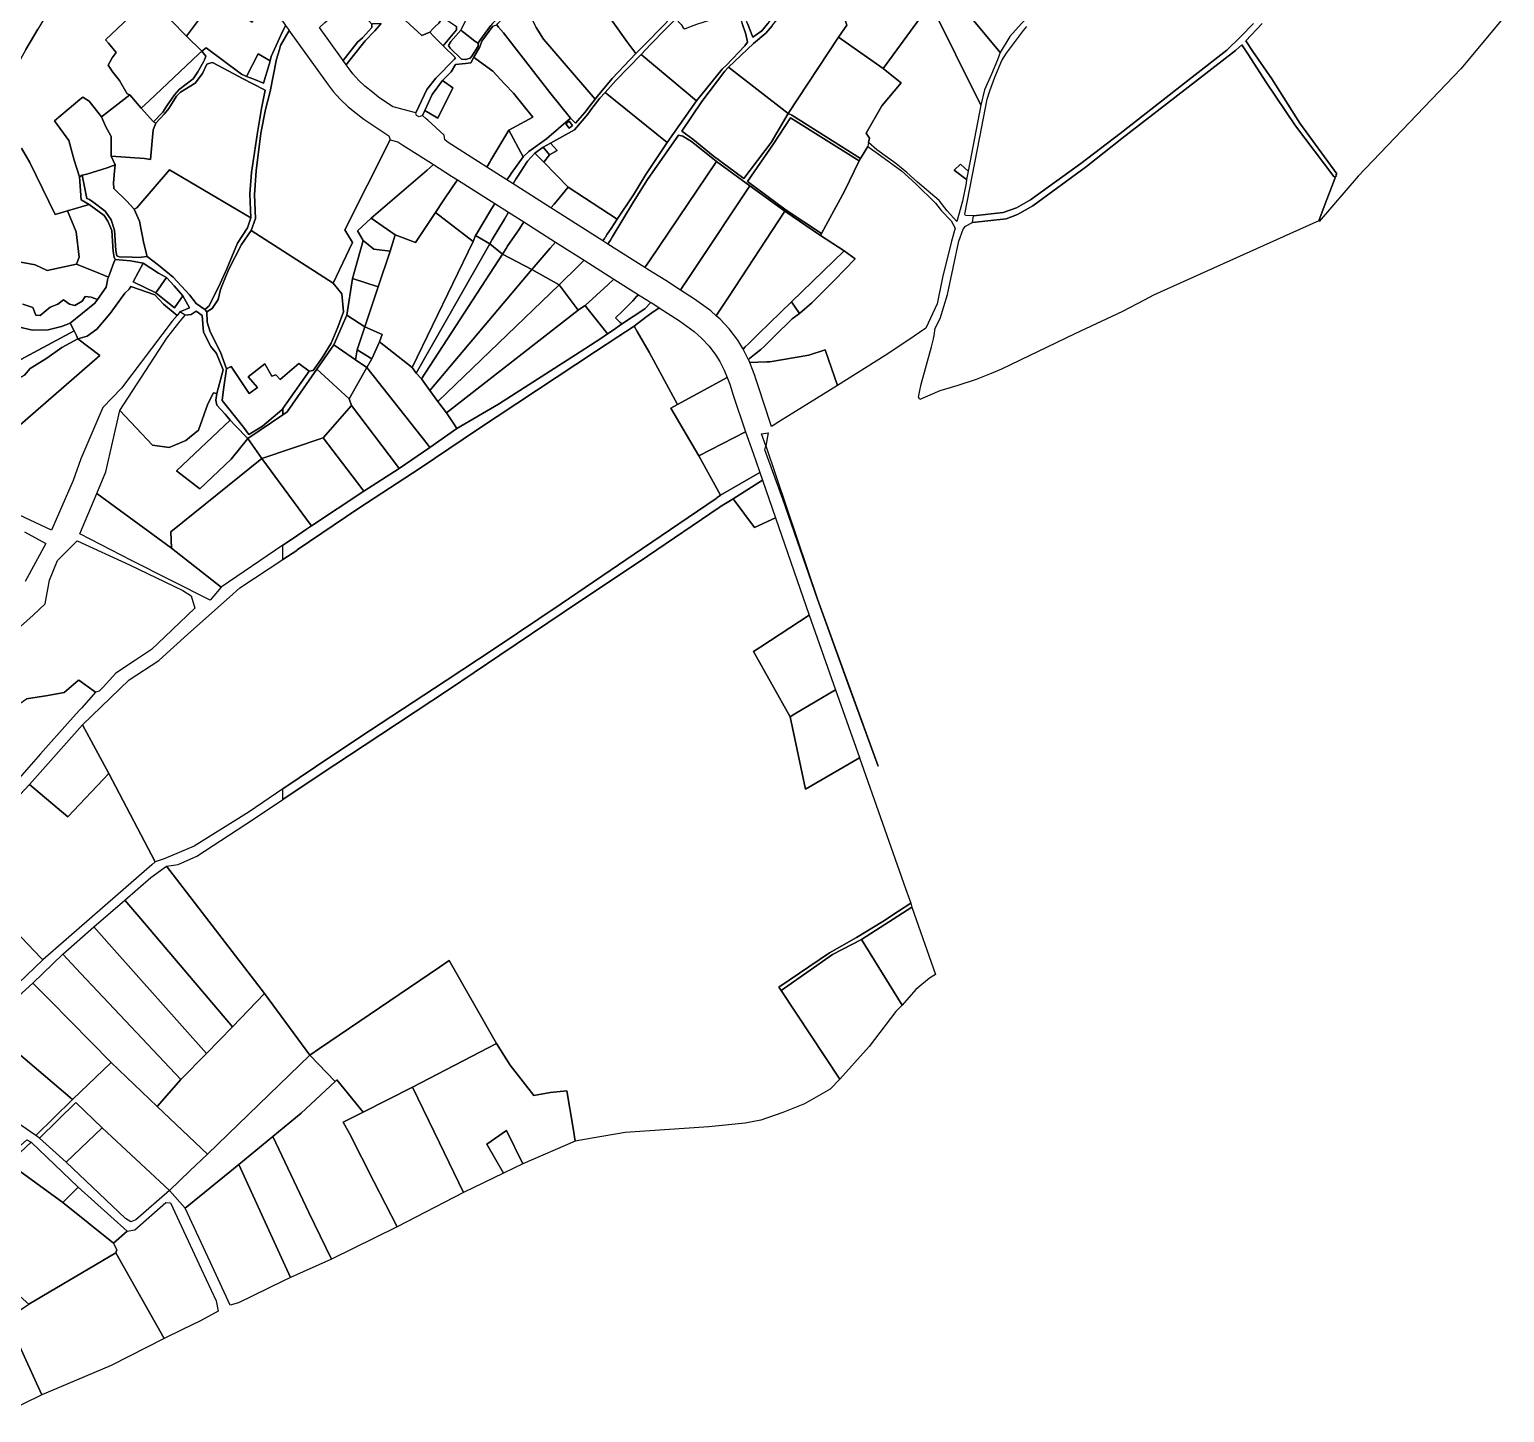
# Model space of a CAD drawing. Extents: x 542555 to 550520, y 1840485 to 1846995.
# Drawn here: x 548809 to 549923, y 1841951 to 1842996 of the extents above; entities that cross this region are included whole.
import ezdxf

# ---------------------------------------------------------------- set-up
doc = ezdxf.new("R2010")
doc.units = 0
doc.layers.add('Level 30', color=7, linetype='Continuous')

msp = doc.modelspace()

# ---------------------------------------------------------------- linework, layer by layer
at = {"layer": 'Level 30'}
for points in [[(548805.89, 1842980.38), (548785.73, 1842944.25), (548782.03, 1842992.34), (548788.93, 1843004.39), (548797.44, 1843047.91), (548803.34, 1843063.01), (548818.8, 1843090.33), (548827.8, 1843095.93), (548840.97, 1843108.25), (548864.0257, 1843079.6701), (548867.89, 1843074.88), (548865.9608, 1843072.6197), (548852.22, 1843056.52), (548844.2, 1843045.02), (548831.28, 1843024.53), (548822.19, 1843007.78), (548814.87, 1842995.88)], [(548939.94, 1843007.61), (548927.15, 1842990.49), (548903.62, 1843014.66), (548928.5, 1843050.49), (548935.75, 1843061.31), (548942.29, 1843070.27), (548944.42, 1843073.18), (548946.25, 1843076.29), (548952.32, 1843067.82), (548956.23, 1843062.36), (548967.25, 1843046.99), (548963.3, 1843041.24), (548960.08, 1843036.56)], [(549395.12, 1843073.38), (549417.19, 1843062.39), (549401.78, 1843042.94), (549382.01, 1843023.47), (549366.22, 1843000), (549361.66, 1842994.45), (549354.88, 1842989.73), (549350.77, 1843000), (549343.35, 1843018.53), (549333.39, 1843048.33), (549353.58, 1843062.58), (549376.46, 1843077.76), (549378.82, 1843080.17)], [(549000.9, 1843000), (549001.85, 1842998.68), (548998.7, 1842991.79), (548991.08, 1842975.13), (548990.45, 1842971.82), (548981.28, 1842977.16), (548972.43, 1842960.08), (548968.78, 1842961.82), (548942.14, 1842981.57), (548938.64, 1842979.06), (548927.15, 1842990.49), (548939.94, 1843007.61), (548960.08, 1843036.56), (548963.3, 1843041.24), (548967.25, 1843046.99), (548970.96, 1843041.8), (548982.29, 1843025.97), (548980.72, 1843023.95), (548980.29, 1843023.4), (548968.77, 1843006.92), (548976.81, 1843001.07), (548984.39, 1843011.78), (548988.4, 1843017.45)], [(549114.72, 1843041.14), (549125.02, 1843031.41), (549132.7625, 1843024.9185), (549132.88, 1843024.82), (549126.5, 1843012.06), (549120.85, 1843004.75), (549117.78, 1843000.33), (549114.73, 1842997.58), (549113.2206, 1842995.9806), (549110.87, 1842993.49), (549104.95, 1842990.9), (549083.58, 1843010.55), (549094.39, 1843022.69), (549101.64, 1843030.14)], [(549271.92, 1843041.43), (549272.393, 1843040.803), (549297.23, 1843007.88), (549294.29, 1843005.61), (549275.74, 1842986.67), (549266.47, 1842977.44), (549259.77, 1842986.52), (549239.91, 1843014.31), (549236.7, 1843026.09), (549235.6733, 1843029.4368), (549235.16, 1843031.11)], [(549489.09, 1843014.95), (549453.41, 1842966.02), (549419.71, 1842989.79), (549425.81, 1842998.74), (549423.89, 1843004.52), (549423.41, 1843007.27), (549430.88, 1843010.97), (549469.05, 1843045.68), (549477.9, 1843030.82)], [(549525.45, 1843044.08), (549561.8, 1843004.4), (549557.83, 1843000), (549549.02, 1842990.22), (549541.79, 1842978.28), (549494.31, 1843035.4)], [(549494.31, 1843035.4), (549541.79, 1842978.28), (549539.55, 1842972.7), (549535.26, 1842961.71), (549529.98, 1842950.04), (549527.16, 1842938.48), (549489.09, 1843014.95), (549477.9, 1843030.82)], [(548899.1, 1842941.62), (548893.04, 1842936.09), (548884.36, 1842946.27), (548882.27, 1842946.97), (548876.56, 1842956.99), (548871.63, 1842963.24), (548868.01, 1842968.66), (548871.1, 1842974.05), (548874.12, 1842978.14), (548868.25, 1842985.23), (548866, 1842987.77), (548892.76, 1843012.81), (548896.1519, 1843017.4798), (548896.98, 1843018.62), (548903.62, 1843014.66), (548927.15, 1842990.49), (548938.64, 1842979.06), (548936.2842, 1842976.8293)], [(549067.03, 1842999.53), (549067.25, 1842997.12), (549060.15, 1842989.23), (549056.36, 1842985.87), (549048.97, 1842976.58), (549045.44, 1842972.14), (549027.52, 1842997.16), (549031.68, 1843000.71), (549051.09, 1843017.23)], [(549146.57, 1843015.98), (549160.19, 1843002.07), (549158.37, 1843000), (549156.82, 1842998.25), (549148.82, 1842987.15), (549147.49, 1842985.34), (549145.01, 1842986.75), (549136.62, 1842993.37), (549134.35, 1842995.14), (549136.82, 1843000), (549143.7, 1843013.5)], [(549235.73, 1842942.87), (549231.2322, 1842937.1096), (549228, 1842932.97), (549220.95, 1842924.75), (549217.12, 1842928.53), (549201.613, 1842948.0685), (549194.58, 1842956.93), (549166.54, 1842992.98), (549162.9233, 1842997.4029), (549161.56, 1842999.07), (549162.41, 1843000), (549168.72, 1843006.94), (549171.94, 1843011.91), (549180.97, 1843018.58), (549182.12, 1843015.09), (549182.2781, 1843014.7773), (549191.27, 1842997), (549196.81, 1842988.31)], [(549425.81, 1842998.74), (549419.71, 1842989.79), (549381.51, 1842932.21), (549336.6, 1842967.18), (549355.35, 1842985.04), (549364.68, 1842992.72), (549369.4, 1842998.3), (549370.79, 1843000), (549386.28, 1843018.9), (549423.89, 1843004.52)], [(549349.73, 1842991.94), (549350.97, 1842985.97), (549348.92, 1842983.14), (549335.07, 1842968.64), (549331.74, 1842965.53), (549312.46, 1842941.65), (549270.59, 1842976.67), (549277.67, 1842984.23), (549288.82, 1842995.73), (549296.7, 1843003.56), (549300.72, 1842999.31), (549302.27, 1842996.79), (549303.56, 1842995.94), (549305.19, 1842996.73), (549312.54, 1842999.45), (549342.92, 1843009.2), (549343.67, 1843009.54), (549346.95, 1843000), (549346.96, 1843000)], [(549489.09, 1843014.95), (549527.16, 1842938.48), (549517.42, 1842888.52), (549511.75, 1842893.81), (549506.87, 1842889.41), (549516.33, 1842882.16), (549516.03, 1842879.53), (549513.31, 1842865.88), (549508.88, 1842850.43), (549501.57, 1842858.64), (549495.61, 1842866.32), (549479.36, 1842880.26), (549471.21, 1842887.51), (549462.99, 1842894.29), (549448.56, 1842904.65), (549442.28, 1842910.07), (549442.92, 1842913.47), (549440.52, 1842917.24), (549452.35, 1842937.81), (549466.87, 1842955.38), (549463.66, 1842957.85), (549453.41, 1842966.02)], [(549001.85, 1842998.68), (549004.12, 1842995.5), (549004.59, 1842994.84), (548998.24, 1842983.36), (548997.312, 1842980.3257), (548995.09, 1842973.06), (548990.34, 1842948.8), (548986.87, 1842934.99), (548983.26, 1842917.12), (548979.69, 1842888.72), (548978.5, 1842870.76), (548979.32, 1842852.79), (548976.07, 1842843.78), (548968.7, 1842833.04), (548958.98, 1842813.94), (548954.49, 1842803.05), (548952.98, 1842799.1), (548951, 1842791.5), (548946.56, 1842784.93), (548942.44, 1842782.2), (548940.95, 1842783.94), (548944.29, 1842786.94), (548952.72, 1842803.59), (548957.61, 1842814.88), (548965.64, 1842834.17), (548973.2, 1842845.73), (548975.69, 1842853.27), (548974.99, 1842871.54), (548976.25, 1842887.56), (548980.83, 1842917.63), (548983.83, 1842935.81), (548986.49, 1842949.75), (548968.9542, 1842958.8647), (548966.77, 1842960), (548946.85, 1842970.7), (548944.7277, 1842970.0118), (548942.44, 1842969.27), (548939.23, 1842962.29), (548933.71, 1842954.93), (548922.56, 1842948.29), (548919.54, 1842945.24), (548913.74, 1842935.96), (548910.24, 1842931.61), (548904.06, 1842924.74), (548902.14, 1842925.77), (548909.34, 1842933.08), (548912.3, 1842937.83), (548918.2, 1842946.24), (548921.72, 1842950.13), (548932.19, 1842958.26), (548935.84, 1842963.46), (548939.96, 1842971.06), (548940.648, 1842972.6883), (548941.76, 1842975.32), (548938.64, 1842979.06), (548942.14, 1842981.57), (548968.78, 1842961.82), (548972.43, 1842960.08), (548978.0448, 1842957.9274), (548985.42, 1842955.1), (548989.6059, 1842969.0141), (548990.45, 1842971.82), (548991.08, 1842975.13), (548998.7, 1842991.79)], [(549080.93, 1842912.17), (549046.77, 1842844.16), (549052.5, 1842834.64), (549038.07, 1842803.85), (548976.07, 1842843.78), (548979.32, 1842852.79), (548978.5, 1842870.76), (548979.69, 1842888.72), (548983.26, 1842917.12), (548986.87, 1842934.99), (548990.34, 1842948.8), (548995.09, 1842973.06), (548997.312, 1842980.3257), (548998.24, 1842983.36), (549004.59, 1842994.84), (549005.06, 1842994.18), (549005.5715, 1842993.466), (549034.06, 1842953.7), (549038.02, 1842948.6), (549043.2, 1842942.96), (549049.25, 1842937.14), (549055.28, 1842932.29), (549061.16, 1842927.76), (549079.89, 1842915.33)], [(549067.92, 1843000), (549074.17, 1843000), (549069.35, 1842994.61), (549062.06, 1842987.1), (549051.25, 1842973.4), (549047.74, 1842968.93), (549045.44, 1842972.14), (549048.97, 1842976.58), (549056.36, 1842985.87), (549060.15, 1842989.23), (549067.25, 1842997.12), (549067.03, 1842999.53)], [(549120.85, 1843004.75), (549131.2, 1842997.7), (549131.08, 1842995.29), (549121.11, 1842983.08), (549113.8232, 1842990.4878), (549110.87, 1842993.49), (549113.2206, 1842995.9806), (549114.73, 1842997.58), (549117.78, 1843000.33)], [(549134.35, 1842995.14), (549136.62, 1842993.37), (549145.01, 1842986.75), (549147.49, 1842985.34), (549147.38, 1842982.9), (549142.59, 1842975.38), (549141.33, 1842973.95), (549138.08, 1842972.85), (549134.96, 1842973.12), (549126.4, 1842981.38), (549125.02, 1842983.56), (549126.7, 1842986.52)], [(549161.56, 1842999.07), (549162.9233, 1842997.4029), (549166.54, 1842992.98), (549194.58, 1842956.93), (549201.613, 1842948.0685), (549217.12, 1842928.53), (549199.1, 1842912.9), (549185.63, 1842903.32), (549181.5, 1842899.35), (549170.61, 1842919.46), (549188.83, 1842929.3), (549174.03, 1842947.38), (549167.4637, 1842954.5013), (549158.65, 1842964.06), (549145.8135, 1842973.4021), (549144.14, 1842974.62), (549148.61, 1842982.48), (549150.3, 1842986.8), (549158.54, 1842998.16)], [(549442.92, 1842913.47), (549442.28, 1842910.07), (549441.77, 1842907.17), (549436.12, 1842898.11), (549384.45, 1842930.74), (549381.51, 1842932.21), (549419.71, 1842989.79), (549453.41, 1842966.02), (549463.66, 1842957.85), (549466.87, 1842955.38), (549452.35, 1842937.81), (549440.52, 1842917.24)], [(549794.21, 1842884.07), (549794.67, 1842883.59), (549787.18, 1842863.84), (549787.1767, 1842863.8314), (549782.32, 1842851.01), (549760.4807, 1842841.1857), (549657.5, 1842794.86), (549650.5184, 1842791.2045), (549633.97, 1842782.54), (549598.07, 1842765.71), (549542.74, 1842739.08), (549534.85, 1842735.63), (549523.52, 1842731.25), (549508.9, 1842726.5), (549496.01, 1842722.59), (549481.09, 1842716.11), (549479.96, 1842717.71), (549480.728, 1842721.5189), (549481.95, 1842727.58), (549489.95, 1842755.97), (549491.36, 1842761.9), (549491.84, 1842764.46), (549492.69, 1842769.96), (549496.39, 1842777.2), (549501.91, 1842795.41), (549510.43, 1842835.59), (549513.78, 1842844.7), (549515.44, 1842846.88), (549520.68, 1842849.68), (549546.27, 1842852.44), (549554.85, 1842855.77), (549566.46, 1842862.29), (549606.96, 1842892.09), (549633.69, 1842913.25), (549689.11, 1842956.15), (549719.46, 1842979.56), (549724.22, 1842983.95), (549729.22, 1842976.37), (549742.42, 1842956.12), (549764.67, 1842922.87), (549793.78, 1842884.52)], [(548941.76, 1842975.32), (548940.648, 1842972.6883), (548939.96, 1842971.06), (548935.84, 1842963.46), (548932.19, 1842958.26), (548921.72, 1842950.13), (548918.2, 1842946.24), (548912.3, 1842937.83), (548909.34, 1842933.08), (548902.14, 1842925.77), (548893.04, 1842936.09), (548899.1, 1842941.62), (548936.2842, 1842976.8293), (548938.64, 1842979.06)], [(548985.42, 1842955.1), (548978.0448, 1842957.9274), (548972.43, 1842960.08), (548981.28, 1842977.16), (548990.45, 1842971.82), (548989.6059, 1842969.0141)], [(549144.14, 1842974.62), (549145.8135, 1842973.4021), (549158.65, 1842964.06), (549167.4637, 1842954.5013), (549174.03, 1842947.38), (549188.83, 1842929.3), (549170.61, 1842919.46), (549156.98, 1842896.72), (549156.42, 1842895.79), (549153.95, 1842891.66), (549147.69, 1842895.63), (549124.79, 1842910.18), (549124.78, 1842910.19), (549122.27, 1842912.14), (549121.85, 1842915.78), (549109.36, 1842926.95), (549108.19, 1842928), (549105.3, 1842930.58), (549107.06, 1842934.28), (549117.07, 1842928.62), (549128.22, 1842951.59), (549120.41, 1842957.14), (549127.11, 1842963.52), (549130.24, 1842968.99), (549137.8172, 1842969.9412), (549141.87, 1842970.45)], [(549270.59, 1842976.67), (549312.46, 1842941.65), (549290.22, 1842910.16), (549243.44, 1842947.91), (549251.3, 1842957.07)], [(548968.9542, 1842958.8647), (548986.49, 1842949.75), (548983.83, 1842935.81), (548980.83, 1842917.63), (548976.25, 1842887.56), (548974.99, 1842871.54), (548975.69, 1842853.27), (548914.35, 1842889.43), (548889.58, 1842860.75), (548887.6, 1842859.8), (548881.84, 1842866.19), (548872.21, 1842875.36), (548872.02, 1842879.76), (548872.73, 1842888.55), (548873.32, 1842893.26), (548870.24, 1842899.99), (548895.39, 1842898.18), (548900.1, 1842897.23), (548902.03, 1842919.68), (548904.06, 1842924.74), (548910.24, 1842931.61), (548913.74, 1842935.96), (548919.54, 1842945.24), (548922.56, 1842948.29), (548933.71, 1842954.93), (548939.23, 1842962.29), (548942.44, 1842969.27), (548944.7277, 1842970.0118), (548946.85, 1842970.7), (548966.77, 1842960)], [(549336.6, 1842967.18), (549381.51, 1842932.21), (549368.7, 1842910.28), (549348, 1842882.94), (549324.96, 1842900.17), (549309.55, 1842912.68), (549301.17, 1842918.68), (549316.43, 1842941.19), (549333.8, 1842964)], [(549117.07, 1842928.62), (549107.06, 1842934.28), (549112.65, 1842946.33), (549120.41, 1842957.14), (549128.22, 1842951.59)], [(548870.24, 1842899.99), (548873.32, 1842893.26), (548867.25, 1842890.96), (548851.84, 1842886.17), (548848.41, 1842885.44), (548846.4, 1842884.31), (548842.32, 1842896.72), (548838.19, 1842911.77), (548827.48, 1842926.64), (548846.57, 1842942.66), (548848.77, 1842944.55), (548853.76, 1842941.5), (548863.05, 1842929.64), (548865.92, 1842922.62), (548870.3, 1842914.72)], [(548895.39, 1842898.18), (548870.24, 1842899.99), (548870.3, 1842914.72), (548865.92, 1842922.62), (548863.05, 1842929.64), (548884.36, 1842946.27), (548893.04, 1842936.09), (548902.14, 1842925.77), (548904.06, 1842924.74), (548902.03, 1842919.68), (548900.1, 1842897.23)], [(549243.44, 1842947.91), (549290.22, 1842910.16), (549274.13, 1842886.11), (549264.79, 1842870.54), (549264.3636, 1842869.9182), (549252.31, 1842852.34), (549215.46, 1842876.5), (549196.99, 1842895.27), (549201.32, 1842900.92), (549207.17, 1842904.23), (549202.07, 1842909.73), (549220.33, 1842919.68), (549230.19, 1842931.48), (549233.4168, 1842935.8133), (549239.26, 1842943.66)], [(549424, 1842873.55), (549406.86, 1842841.53), (549380, 1842859.13), (549350.84, 1842880.72), (549370.56, 1842909.15), (549383.27, 1842928.9), (549435.31, 1842896.42)], [(549170.61, 1842919.46), (549181.5, 1842899.35), (549172.5, 1842886.85), (549171.56, 1842885.55), (549169.05, 1842882.07), (549153.95, 1842891.66), (549156.42, 1842895.79), (549156.98, 1842896.72)], [(549218.79, 1842923), (549216.15, 1842920.97), (549213.61, 1842924.41), (549216.18, 1842926.35)], [(549216.15, 1842920.97), (549218.79, 1842923), (549216.18, 1842926.35), (549213.61, 1842924.41)], [(549275.56, 1842818.99), (549273.4, 1842815.78), (549245.49, 1842833.51), (549246.64, 1842835.4), (549246.86, 1842835.76), (549247.31, 1842836.49), (549248.56, 1842838.56), (549264.81, 1842865.33), (549264.8484, 1842865.3922), (549275.26, 1842882.26), (549298.67, 1842915.76), (549301.99, 1842915.09), (549308.46, 1842910.89), (549323.49, 1842899.1), (549327.47, 1842895.95), (549284.0607, 1842831.5989), (549276.83, 1842820.88)], [(549113.74, 1842893.51), (549111.1575, 1842891.2926), (549108.93, 1842889.38), (549066.54, 1842852.94), (549056.35, 1842843.54), (549060.48, 1842836.13), (549052.64, 1842807.49), (549048.17, 1842779.8), (549038.51, 1842757.36), (549025.69, 1842739.01), (549003.2, 1842706.67), (549000, 1842704.51), (549000, 1842709.28), (549019.8, 1842737.37), (549022.84, 1842738.04), (549029.56, 1842747.49), (549036.33, 1842758.53), (549041.43, 1842770.8), (549045.72, 1842782.17), (549044.46, 1842795.81), (549038.07, 1842803.85), (549052.5, 1842834.64), (549046.77, 1842844.16), (549080.93, 1842912.17), (549086.72, 1842910.8), (549090.64, 1842908.2), (549110.1733, 1842895.7781)], [(549201.32, 1842900.92), (549196.99, 1842895.27), (549190.13, 1842902.22), (549196.5, 1842906.68)], [(549207.17, 1842904.23), (549201.32, 1842900.92), (549196.5, 1842906.68), (549202.07, 1842909.73)], [(549504.99, 1842835.57), (549498.25, 1842808.25), (549494.17, 1842788.23), (549485.55, 1842769.99), (549471.93, 1842760.64), (549454.84, 1842749.33), (549418.84, 1842726.77), (549409.4, 1842753.48), (549397.28, 1842749.61), (549367.65, 1842744.48), (549365.4139, 1842744.4125), (549358.71, 1842744.21), (549353.46, 1842744.06), (549352.54, 1842744.03), (549351.57, 1842746.37), (549352.38, 1842747), (549356.27, 1842750.05), (549361.05, 1842753.81), (549363.463, 1842756.2034), (549370.93, 1842763.61), (549384.7, 1842776.91), (549390.15, 1842781.07), (549399.39, 1842788.97), (549416.6, 1842806.33), (549432.26, 1842822.33), (549423.93, 1842828.48), (549406, 1842840.06), (549406.86, 1842841.53), (549424, 1842873.55), (549435.31, 1842896.42), (549436.12, 1842898.11), (549441.77, 1842907.17), (549451.32, 1842900.31), (549467.17, 1842888.76), (549478.12, 1842879.02), (549492.94, 1842864.31), (549497.34, 1842858.63), (549504.74, 1842850.92), (549507.7, 1842845.36)], [(549121.0751, 1842866.0719), (549115.19, 1842857.3), (549100.01, 1842834.67), (549084.71, 1842840.51), (549066.54, 1842852.94), (549108.93, 1842889.38), (549111.1575, 1842891.2926), (549113.74, 1842893.51), (549127.37, 1842884.85), (549131.79, 1842882.04), (549128.4, 1842876.99)], [(549204.78, 1842863.64), (549202.46, 1842860.84), (549173.79, 1842879.05), (549176, 1842882.55), (549176.94, 1842884.03), (549184.65, 1842896.21), (549190.13, 1842902.22), (549196.99, 1842895.27), (549215.46, 1842876.5), (549206.24, 1842865.39)], [(549302.35, 1842801.85), (549300.29, 1842798.75), (549289.27, 1842805.9), (549275.61, 1842814.38), (549273.4, 1842815.78), (549275.56, 1842818.99), (549276.83, 1842820.88), (549284.0607, 1842831.5989), (549327.47, 1842895.95), (549352.54, 1842877.46), (549310.0568, 1842813.4572), (549303.64, 1842803.79)], [(549517.42, 1842888.52), (549516.33, 1842882.16), (549506.87, 1842889.41), (549511.75, 1842893.81)], [(549000, 1842709.28), (549000, 1842704.51), (548973.52, 1842686.64), (548963.85, 1842696.51), (548960.26, 1842700.57), (548956.44, 1842704.9), (548950.13, 1842711.71), (548949.31, 1842715.61), (548950.11, 1842720.7), (548954.76, 1842738.41), (548949.96, 1842750.89), (548945.54, 1842756.12), (548940, 1842766.98), (548939.05, 1842779.56), (548934.55, 1842782.91), (548930.76, 1842780.15), (548926.07, 1842779.8), (548922.23, 1842782.26), (548929.37, 1842785.4), (548924.36, 1842794.31), (548917.97, 1842801.83), (548912.08, 1842808.21), (548906.05, 1842811.54), (548894.34, 1842819.1), (548884.77, 1842820.7), (548873.4, 1842821.92), (548872.54, 1842823.55), (548871.91, 1842827.93), (548870.76, 1842843.84), (548867.77, 1842850.74), (548864.92, 1842854.96), (548853.56, 1842863.27), (548847.68, 1842866.96), (548846.4, 1842884.31), (548848.41, 1842885.44), (548851.83, 1842867.8), (548853.94, 1842867.02), (548856.41, 1842865.28), (548865.76, 1842858.25), (548870.29, 1842851.85), (548872.7, 1842843.88), (548873.79, 1842828.52), (548874.64, 1842824.56), (548876.23, 1842823.86), (548886.03, 1842823.55), (548892.14, 1842823.33), (548893.15, 1842823.56), (548897.53, 1842824.08), (548906.15, 1842817.53), (548917.18, 1842808.58), (548929.51, 1842795.22), (548934.39, 1842788.61), (548940.95, 1842783.94), (548942.44, 1842782.2), (548942.73, 1842774.45), (548944.94, 1842767.08), (548952.87, 1842751.82), (548957.35, 1842739.21), (548955.1, 1842723.68), (548954.2, 1842715.42), (548970.23, 1842695.17), (548974.18, 1842689.66), (548984.52, 1842695.9), (548999.27, 1842708.24)], [(548892.14, 1842823.33), (548886.03, 1842823.55), (548876.23, 1842823.86), (548874.64, 1842824.56), (548873.79, 1842828.52), (548872.7, 1842843.88), (548870.29, 1842851.85), (548865.76, 1842858.25), (548856.41, 1842865.28), (548853.94, 1842867.02), (548851.83, 1842867.8), (548848.41, 1842885.44), (548851.84, 1842886.17), (548867.25, 1842890.96), (548873.32, 1842893.26), (548872.73, 1842888.55), (548872.02, 1842879.76), (548872.21, 1842875.36), (548881.84, 1842866.19), (548887.6, 1842859.8), (548891.78, 1842850.65), (548895.01, 1842833.93), (548897.53, 1842824.08), (548893.15, 1842823.56)], [(548887.6, 1842859.8), (548889.58, 1842860.75), (548914.35, 1842889.43), (548975.69, 1842853.27), (548973.2, 1842845.73), (548965.64, 1842834.17), (548957.61, 1842814.88), (548952.72, 1842803.59), (548944.29, 1842786.94), (548940.95, 1842783.94), (548934.39, 1842788.61), (548929.51, 1842795.22), (548917.18, 1842808.58), (548906.15, 1842817.53), (548897.53, 1842824.08), (548895.01, 1842833.93), (548891.78, 1842850.65)], [(549146.4825, 1842841.4779), (549145.54, 1842839.89), (549143.64, 1842835.32), (549115.19, 1842857.3), (549121.0751, 1842866.0719), (549128.4, 1842876.99), (549131.79, 1842882.04), (549159.95, 1842864.16), (549156.83, 1842858.91)], [(549215.46, 1842876.5), (549252.31, 1842852.34), (549247.79, 1842845.11), (549244.95, 1842840.84), (549243.57, 1842838.77), (549243.19, 1842838.2), (549242.85, 1842837.69), (549241.68, 1842835.93), (549202.46, 1842860.84), (549204.78, 1842863.64), (549206.24, 1842865.39)], [(549328.98, 1842782.03), (549327.25, 1842779.39), (549323.23, 1842783.08), (549310.78, 1842791.95), (549300.29, 1842798.75), (549302.35, 1842801.85), (549303.64, 1842803.79), (549310.0568, 1842813.4572), (549352.54, 1842877.46), (549379, 1842858.32), (549336.4175, 1842793.3626), (549330.47, 1842784.29)], [(548872.41, 1842819.48), (548868.32, 1842808.53), (548862.19, 1842810.98), (548844.14, 1842818.26), (548846.17, 1842823.56), (548843.9, 1842842.76), (548837.34, 1842858.57), (548853.56, 1842863.27), (548864.92, 1842854.96), (548867.77, 1842850.74), (548870.76, 1842843.84), (548871.91, 1842827.93), (548872.54, 1842823.55), (548873.4, 1842821.92)], [(549158.0064, 1842836.8608), (549156.15, 1842833.75), (549145.54, 1842839.89), (549146.4825, 1842841.4779), (549156.83, 1842858.91), (549159.95, 1842864.16), (549170.35, 1842857.55), (549167.22, 1842852.3)], [(549066.54, 1842852.94), (549084.71, 1842840.51), (549080.92, 1842828.13), (549068.78, 1842829.7), (549060.48, 1842836.13), (549056.35, 1842843.54)], [(549115.19, 1842857.3), (549143.64, 1842835.32), (549097.59, 1842740.3), (549073, 1842759.65), (549074.96, 1842765.22), (549061.96, 1842770.95), (549071.99, 1842801.21), (549080.92, 1842828.13), (549084.71, 1842840.51), (549100.01, 1842834.67)], [(549169.0026, 1842830.9479), (549165.82, 1842825.92), (549156.15, 1842833.75), (549158.0064, 1842836.8608), (549167.22, 1842852.3), (549170.35, 1842857.55), (549182, 1842850.15), (549178.57, 1842845.09), (549169.39, 1842831.56)], [(549189.6621, 1842816.2539), (549187.98, 1842814.3), (549165.82, 1842825.92), (549169.0026, 1842830.9479), (549169.39, 1842831.56), (549178.57, 1842845.09), (549182, 1842850.15), (549205.82, 1842835.02), (549201.78, 1842830.33)], [(549406, 1842840.06), (549423.93, 1842828.48), (549384.21, 1842789.92), (549359.2712, 1842765.6118), (549351.78, 1842758.31), (549349.19, 1842755.79), (549347.52, 1842754.17), (549347.29, 1842754.61), (549343.51, 1842760.85), (549337.13, 1842769.39), (549330.11, 1842776.76), (549327.25, 1842779.39), (549328.98, 1842782.03), (549330.47, 1842784.29), (549336.4175, 1842793.3626), (549379, 1842858.32)], [(549036.33, 1842758.53), (549029.56, 1842747.49), (549022.84, 1842738.04), (549019.8, 1842737.37), (549011.93, 1842743.28), (548997.96, 1842731.11), (548994.63, 1842734.61), (548991.7, 1842733.66), (548986.44, 1842742.99), (548973.85, 1842733.22), (548980.8, 1842725.12), (548974.45, 1842720.57), (548961.02, 1842740.95), (548957.35, 1842739.21), (548952.87, 1842751.82), (548944.94, 1842767.08), (548942.73, 1842774.45), (548942.44, 1842782.2), (548946.56, 1842784.93), (548951, 1842791.5), (548952.98, 1842799.1), (548954.49, 1842803.05), (548958.98, 1842813.94), (548968.7, 1842833.04), (548976.07, 1842843.78), (549038.07, 1842803.85), (549044.46, 1842795.81), (549045.72, 1842782.17), (549041.43, 1842770.8)], [(549145.54, 1842839.89), (549156.15, 1842833.75), (549100.59, 1842736.08), (549097.59, 1842740.3), (549143.64, 1842835.32)], [(549080.92, 1842828.13), (549071.99, 1842801.21), (549052.64, 1842807.49), (549060.48, 1842836.13), (549068.78, 1842829.7)], [(549165.82, 1842825.92), (549104.54, 1842731.77), (549100.59, 1842736.08), (549156.15, 1842833.75)], [(549208.9116, 1842802.9285), (549208.68, 1842802.7), (549187.98, 1842814.3), (549189.6621, 1842816.2539), (549201.78, 1842830.33), (549205.82, 1842835.02), (549227.48, 1842821.26), (549223.02, 1842816.85)], [(549423.93, 1842828.48), (549432.26, 1842822.33), (549416.6, 1842806.33), (549399.39, 1842788.97), (549390.15, 1842781.07), (549384.21, 1842789.92)], [(548929.37, 1842785.4), (548922.23, 1842782.26), (548920.18, 1842779.57), (548909.85, 1842788), (548903.35, 1842795.07), (548885.24, 1842801.31), (548883.9, 1842799.44), (548880.55, 1842796.27), (548869.62, 1842781.14), (548859.55, 1842769.21), (548852.25, 1842763.95), (548845.1, 1842761.85), (548844.17, 1842764.31), (548842.38, 1842767.83), (548839.29, 1842773.78), (548857.97, 1842788.76), (548859.97, 1842791.64), (548866.52, 1842801.02), (548867.81, 1842807.36), (548868.32, 1842808.53), (548872.41, 1842819.48), (548873.4, 1842821.92), (548884.77, 1842820.7), (548894.34, 1842819.1), (548886.86, 1842804.92), (548904.09, 1842796.6), (548917.99, 1842785.2), (548924.36, 1842794.31)], [(548912.08, 1842808.21), (548904.09, 1842796.6), (548886.86, 1842804.92), (548894.34, 1842819.1), (548906.05, 1842811.54)], [(549165.82, 1842825.92), (549187.98, 1842814.3), (549110.9, 1842722.8), (549104.54, 1842731.77)], [(549245.38, 1842802.7), (549228.23, 1842787.15), (549227.8758, 1842786.9174), (549222.93, 1842783.67), (549208.68, 1842802.7), (549208.9116, 1842802.9285), (549223.02, 1842816.85), (549227.48, 1842821.26), (549250.04, 1842806.93)], [(548917.99, 1842785.2), (548904.09, 1842796.6), (548912.08, 1842808.21), (548917.97, 1842801.83), (548924.36, 1842794.31)], [(549052.64, 1842807.49), (549071.99, 1842801.21), (549061.96, 1842770.95), (549048.17, 1842779.8)], [(549187.98, 1842814.3), (549208.68, 1842802.7), (549117.1, 1842714.47), (549110.9, 1842722.8)], [(549255.77, 1842772.91), (549255.79, 1842772.87), (549249.3109, 1842768.5647), (549245.09, 1842765.76), (549244.4089, 1842766.6241), (549240.6911, 1842771.3409), (549229.6123, 1842785.3963), (549228.23, 1842787.15), (549245.38, 1842802.7), (549250.04, 1842806.93), (549264.98, 1842797.44), (549267.6218, 1842795.7982), (549268.52, 1842795.24), (549266.6301, 1842793.2407), (549266.1, 1842792.68), (549264.3, 1842790.71), (549263.21, 1842789.52), (549256.4793, 1842782.8231), (549251.28, 1842777.65), (549254.796, 1842774.1774), (549255.33, 1842773.65)], [(548845.1, 1842761.85), (548852.25, 1842763.95), (548859.55, 1842769.21), (548869.62, 1842781.14), (548880.55, 1842796.27), (548883.9, 1842799.44), (548885.24, 1842801.31), (548903.35, 1842795.07), (548909.85, 1842788), (548920.18, 1842779.57), (548916.33, 1842775.27), (548908.45, 1842764.94), (548878.06, 1842724.58), (548863.94, 1842710.13), (548847.43, 1842671.2), (548841.7, 1842654.92), (548825.31, 1842617.26), (548772.93, 1842641.79), (548745, 1842655.82), (548758.42, 1842659.74), (548861.78, 1842749.4)], [(549208.68, 1842802.7), (549222.93, 1842783.67), (549123.58, 1842705.94), (549117.1, 1842714.47)], [(549268.52, 1842795.24), (549275.6453, 1842790.8265), (549277.9, 1842789.43), (549273.21, 1842784.58), (549255.79, 1842772.87), (549255.77, 1842772.91), (549255.33, 1842773.65), (549254.796, 1842774.1774), (549251.28, 1842777.65), (549256.4793, 1842782.8231), (549263.21, 1842789.52), (549264.3, 1842790.71), (549266.1, 1842792.68), (549266.6301, 1842793.2407)], [(548954.76, 1842738.41), (548950.11, 1842720.7), (548947.69, 1842721.08), (548943.41, 1842712.84), (548936.29, 1842692.88), (548926.56, 1842685.1), (548914.03, 1842679.76), (548901.58, 1842681.64), (548876.71, 1842707.74), (548912.43, 1842762.32), (548921.47, 1842774.04), (548926.07, 1842779.8), (548930.76, 1842780.15), (548934.55, 1842782.91), (548939.05, 1842779.56), (548940, 1842766.98), (548945.54, 1842756.12), (548949.96, 1842750.89)], [(549277.9, 1842789.43), (549278.55, 1842789.02), (549284.08, 1842785.43), (549278.71, 1842781.54), (549274.01, 1842778.15), (549265.17, 1842771.48), (549252.9672, 1842763.512), (549235.98, 1842752.42), (549191.58, 1842722.9), (549146.97, 1842693.47), (549103.55, 1842664.19), (549057.43, 1842634.11), (549010.71, 1842602.4), (549010.38, 1842602.1), (549000, 1842595.23), (549000, 1842597.2012), (549000, 1842597.62), (549000, 1842604.7194), (549000, 1842605.98), (549008.02, 1842611.41), (549017.804, 1842618.1478), (549021.51, 1842620.7), (549061.16, 1842646.83), (549087.71, 1842664.06), (549111, 1842679.92), (549131.45, 1842694.28), (549162.8, 1842712.64), (549224.3753, 1842752.0476), (549240.02, 1842762.06), (549245.09, 1842765.76), (549249.3109, 1842768.5647), (549255.79, 1842772.87), (549273.21, 1842784.58)], [(549228.23, 1842787.15), (549229.6123, 1842785.3963), (549240.6911, 1842771.3409), (549244.4089, 1842766.6241), (549245.09, 1842765.76), (549240.02, 1842762.06), (549224.3753, 1842752.0476), (549162.8, 1842712.64), (549131.45, 1842694.28), (549129.6798, 1842696.9028), (549123.58, 1842705.94), (549222.93, 1842783.67), (549227.8758, 1842786.9174)], [(549335.56, 1842732.78), (549297.96, 1842712.18), (549276.59, 1842751.84), (549267.52, 1842767.43), (549265.17, 1842771.48), (549274.01, 1842778.15), (549278.71, 1842781.54), (549284.08, 1842785.43), (549299.52, 1842775.41), (549310.61, 1842767.5), (549316.09, 1842762.48), (549321.83, 1842756.45), (549326.91, 1842749.67), (549329.85, 1842744.79), (549333.31, 1842738.18)], [(549384.21, 1842789.92), (549390.15, 1842781.07), (549384.7, 1842776.91), (549370.93, 1842763.61), (549363.463, 1842756.2034), (549361.05, 1842753.81), (549356.27, 1842750.05), (549352.38, 1842747), (549351.57, 1842746.37), (549351.45, 1842746.66), (549347.52, 1842754.17), (549349.19, 1842755.79), (549351.78, 1842758.31), (549359.2712, 1842765.6118)], [(548839.29, 1842773.78), (548842.38, 1842767.83), (548794.99, 1842742.58), (548787.6, 1842744.58), (548784.57, 1842748.21), (548784.98, 1842750.07), (548783.84, 1842763.34), (548791.06, 1842766.03), (548799.95, 1842770.97), (548810.98, 1842768.55), (548822.73, 1842768.81), (548832.89, 1842771.29)], [(549314.18, 1842673.62), (549330.47, 1842643.85), (549327.75, 1842641.72), (549327.2825, 1842641.4026), (549271.53, 1842603.55), (549210.03, 1842561.64), (549160.21, 1842528.3), (549122.54, 1842503.25), (549058.2, 1842461.02), (549024.66, 1842438.72), (549000, 1842421.88), (548974.59, 1842404.51), (548932.9, 1842378.6), (548910.29, 1842369.09), (548903.45, 1842366.82), (548868.53, 1842433.64), (548848.68, 1842470.38), (548883.88, 1842504.39), (548906.18, 1842518.98), (548909.22, 1842521.73), (548928.11, 1842538.86), (548959.6412, 1842566.7631), (548967.48, 1842573.7), (548978.6046, 1842581.0651), (549000, 1842595.23), (549010.38, 1842602.1), (549010.71, 1842602.4), (549057.43, 1842634.11), (549103.55, 1842664.19), (549146.97, 1842693.47), (549191.58, 1842722.9), (549235.98, 1842752.42), (549252.9672, 1842763.512), (549265.17, 1842771.48), (549267.52, 1842767.43), (549276.59, 1842751.84), (549297.96, 1842712.18), (549292.9, 1842709.41)], [(549048.17, 1842779.8), (549061.96, 1842770.95), (549056.17, 1842753.48), (549054.73, 1842746.15), (549038.51, 1842757.36)], [(549074.96, 1842765.22), (549073, 1842759.65), (549067.13, 1842746.8), (549056.17, 1842753.48), (549061.96, 1842770.95)], [(548761.75, 1842702.4), (548739.68, 1842711.13), (548739.4, 1842712.07), (548736.86, 1842716.95), (548794.82, 1842739.7), (548794.99, 1842742.58), (548842.38, 1842767.83), (548844.17, 1842764.31), (548845.1, 1842761.85), (548833.14, 1842755.37), (548821.67, 1842747.27), (548809.17, 1842739.49), (548804.73, 1842734.38), (548781.37, 1842721.27)], [(548845.1, 1842761.85), (548861.78, 1842749.4), (548758.42, 1842659.74), (548745.39, 1842691.97), (548740.63, 1842706.74), (548739.68, 1842711.13), (548761.75, 1842702.4), (548781.37, 1842721.27), (548804.73, 1842734.38), (548809.17, 1842739.49), (548821.67, 1842747.27), (548833.14, 1842755.37)], [(549063.45, 1842740.12), (549050.14, 1842716.58), (549025.69, 1842739.01), (549038.51, 1842757.36), (549054.73, 1842746.15)], [(549067.13, 1842746.8), (549063.45, 1842740.12), (549054.73, 1842746.15), (549056.17, 1842753.48)], [(549123.58, 1842705.94), (549129.6798, 1842696.9028), (549131.45, 1842694.28), (549111, 1842679.92), (549108.8821, 1842682.6013), (549063.45, 1842740.12), (549067.13, 1842746.8), (549073, 1842759.65), (549097.59, 1842740.3), (549100.59, 1842736.08), (549104.54, 1842731.77), (549110.9, 1842722.8), (549117.1, 1842714.47)], [(549352.54, 1842744.03), (549353.46, 1842744.06), (549358.71, 1842744.21), (549365.4139, 1842744.4125), (549367.65, 1842744.48), (549397.28, 1842749.61), (549409.4, 1842753.48), (549418.84, 1842726.77), (549381.95, 1842703.63), (549374.55, 1842699.11), (549370.31, 1842696.52), (549369.09, 1842695.77), (549368.28, 1842698.02), (549359.15, 1842725.55), (549356.9152, 1842732.4467), (549356.36, 1842734.16), (549354.21, 1842740)], [(549019.8, 1842737.37), (549000, 1842709.28), (548999.27, 1842708.24), (548984.52, 1842695.9), (548974.18, 1842689.66), (548970.23, 1842695.17), (548954.2, 1842715.42), (548955.1, 1842723.68), (548957.35, 1842739.21), (548961.02, 1842740.95), (548974.45, 1842720.57), (548980.8, 1842725.12), (548973.85, 1842733.22), (548986.44, 1842742.99), (548991.7, 1842733.66), (548994.63, 1842734.61), (548997.96, 1842731.11), (549011.93, 1842743.28)], [(549051.72, 1842711.48), (549030.29, 1842687.03), (548984.02, 1842671.55), (548973.52, 1842686.64), (549000, 1842704.51), (549003.2, 1842706.67), (549025.69, 1842739.01), (549050.14, 1842716.58)], [(549063.45, 1842740.12), (549108.8821, 1842682.6013), (549111, 1842679.92), (549087.71, 1842664.06), (549085.724, 1842666.6767), (549051.72, 1842711.48), (549050.14, 1842716.58)], [(549349.33, 1842691.59), (549314.18, 1842673.62), (549292.9, 1842709.41), (549297.96, 1842712.18), (549335.56, 1842732.78), (549337.46, 1842727.62), (549340.15, 1842719.33)], [(548973.52, 1842686.64), (548984.02, 1842671.55), (548915.26, 1842616.11), (548915.87, 1842603.78), (548859.46, 1842645.05), (548866.38, 1842661.35), (548876.71, 1842707.74), (548901.58, 1842681.64), (548914.03, 1842679.76), (548926.56, 1842685.1), (548936.29, 1842692.88), (548943.41, 1842712.84), (548947.69, 1842721.08), (548950.11, 1842720.7), (548949.31, 1842715.61), (548950.13, 1842711.71), (548956.44, 1842704.9), (548960.26, 1842700.57), (548919.73, 1842662.23), (548937.25, 1842648.66), (548960.94, 1842670.95)], [(549051.72, 1842711.48), (549085.724, 1842666.6767), (549087.71, 1842664.06), (549061.16, 1842646.83), (549059.6748, 1842648.7641), (549030.29, 1842687.03)], [(548919.73, 1842662.23), (548960.26, 1842700.57), (548963.85, 1842696.51), (548973.52, 1842686.64), (548960.94, 1842670.95), (548937.25, 1842648.66)], [(549030.29, 1842687.03), (549059.6748, 1842648.7641), (549061.16, 1842646.83), (549021.51, 1842620.7), (549021.3948, 1842620.8562), (548984.02, 1842671.55)], [(549360.24, 1842661.05), (549330.47, 1842643.85), (549314.18, 1842673.62), (549349.33, 1842691.59), (549355.08, 1842675.53), (549359.73, 1842662.54)], [(549366.53, 1842690.9), (549364.5972, 1842680.9664), (549361.51, 1842690.11)], [(548984.02, 1842671.55), (549021.3948, 1842620.8562), (549021.51, 1842620.7), (549017.804, 1842618.1478), (549008.02, 1842611.41), (549000, 1842605.98), (548953.36, 1842574.41), (548915.87, 1842603.78), (548915.26, 1842616.11)], [(549364.5972, 1842680.9664), (549403.65, 1842565.3), (549377.45, 1842640.89), (549364.02, 1842678)], [(549360.24, 1842661.05), (549362.27, 1842655.16), (549340.08, 1842640.98), (549329.7, 1842634.69), (549329.3683, 1842634.4646), (549275.45, 1842597.82), (549212.52, 1842555.79), (549163.9, 1842522.99), (549124.98, 1842496.81), (549061.24, 1842454.81), (549028.18, 1842432.9), (549000, 1842413.99), (549000, 1842421.88), (549024.66, 1842438.72), (549058.2, 1842461.02), (549122.54, 1842503.25), (549160.21, 1842528.3), (549210.03, 1842561.64), (549271.53, 1842603.55), (549327.2825, 1842641.4026), (549327.75, 1842641.72), (549330.47, 1842643.85)], [(549356.12, 1842619.38), (549340.08, 1842640.98), (549362.27, 1842655.16), (549372.1, 1842626.61)], [(548915.87, 1842603.78), (548953.36, 1842574.41), (548945.11, 1842564.44), (548885.69, 1842594.56), (548846.55, 1842614.64), (548859.46, 1842645.05)], [(549474.13, 1842335.53), (549464.79, 1842329.68), (549453.18, 1842321.77), (549433.16, 1842309.74), (549412.71, 1842298.13), (549374.62, 1842272.13), (549376.35, 1842269.74), (549420.55, 1842202.74), (549413.21, 1842195.1), (549393.96, 1842184), (549377.48, 1842177.5), (549360.95, 1842171.71), (549349.21, 1842169.48), (549321.66, 1842166.62), (549258.46, 1842162.4), (549233.5508, 1842158.1106), (549220.83, 1842155.92), (549219.1403, 1842165.8228), (549214.37, 1842193.78), (549201.8, 1842192.64), (549189.56, 1842190.39), (549171.7, 1842213.3), (549161.21, 1842229.76), (549125.61, 1842292.26), (549118.24, 1842287.22), (549027.65, 1842225.85), (549020.3, 1842220.76), (548986.05, 1842267.52), (548912.04, 1842363.61), (548920.92, 1842364.78), (548934.94, 1842371.04), (548977.83, 1842399.12), (549000, 1842413.99), (549028.18, 1842432.9), (549061.24, 1842454.81), (549124.98, 1842496.81), (549163.9, 1842522.99), (549212.52, 1842555.79), (549275.45, 1842597.82), (549329.3683, 1842634.4646), (549329.7, 1842634.69), (549340.08, 1842640.98), (549356.12, 1842619.38), (549372.1, 1842626.61), (549397.42, 1842553.1), (549360.9644, 1842529.3674), (549355.5, 1842525.81), (549382.99, 1842476.34), (549394.65, 1842421.84), (549435.47, 1842445.32), (549470.23, 1842346.77)], [(549427.71, 1842499.16), (549403.65, 1842565.3), (549449.57, 1842439.08)], [(549386.7023, 1842478.5559), (549382.99, 1842476.34), (549355.5, 1842525.81), (549360.9644, 1842529.3674), (549397.42, 1842553.1), (549417.3, 1842496.82)], [(548845.985, 1842504.1029), (548858.55, 1842494.98), (548848.0583, 1842483.2927), (548846.44, 1842481.49), (548839.2785, 1842473.5161), (548816.82, 1842448.51), (548794.11, 1842422.14), (548792.2561, 1842423.9138), (548791.1, 1842425.02), (548758.36, 1842456.39), (548806.31, 1842489.86), (548822.3274, 1842492.5577), (548834.75, 1842494.65), (548845.4835, 1842503.9472)], [(549435.3334, 1842445.7072), (549435.47, 1842445.32), (549394.65, 1842421.84), (549382.99, 1842476.34), (549386.7023, 1842478.5559), (549417.3, 1842496.82)], [(548848.68, 1842470.38), (548868.53, 1842433.64), (548837.46, 1842400.98), (548808.61, 1842425.21)], [(548900.9847, 1842364.6679), (548818.6, 1842292.75), (548816.8111, 1842294.6316), (548751.07, 1842363.78), (548808.61, 1842425.21), (548837.46, 1842400.98), (548868.53, 1842433.64), (548903.45, 1842366.82)], [(548751.07, 1842363.78), (548816.8111, 1842294.6316), (548818.6, 1842292.75), (548794.48, 1842269.72), (548792.4449, 1842271.5872), (548723.2, 1842335.12)], [(548912.04, 1842363.61), (548986.05, 1842267.52), (548961.9, 1842242.27), (548892.7017, 1842323.7725), (548880.69, 1842337.92), (548900.21, 1842355.03), (548910.3586, 1842362.3905)], [(548880.69, 1842337.92), (548892.7017, 1842323.7725), (548961.9, 1842242.27), (548942.4, 1842221.98), (548870.7191, 1842302.517), (548857.17, 1842317.74)], [(549474.13, 1842335.53), (549475.1, 1842332.74), (549437.04, 1842308.24), (549415.13, 1842296.76), (549376.35, 1842269.74), (549374.62, 1842272.13), (549412.71, 1842298.13), (549433.16, 1842309.74), (549453.18, 1842321.77), (549464.79, 1842329.68)], [(549475.1, 1842332.74), (549492.81, 1842281.77), (549488.42, 1842279.02), (549478.07, 1842270.46), (549467.56, 1842258.51), (549437.04, 1842308.24)], [(548857.17, 1842317.74), (548870.7191, 1842302.517), (548942.4, 1842221.98), (548922.91, 1842202.39), (548847.4634, 1842282.5736), (548833.72, 1842297.18)], [(549437.04, 1842308.24), (549467.56, 1842258.51), (549462.78, 1842253.78), (549442.72, 1842227.44), (549420.55, 1842202.74), (549376.35, 1842269.74), (549415.13, 1842296.76)], [(548833.72, 1842297.18), (548847.4634, 1842282.5736), (548922.91, 1842202.39), (548905.12, 1842182.01), (548870.34, 1842215.41), (548824.0928, 1842262.1965), (548811.17, 1842275.27)], [(549161.21, 1842229.76), (549097.86, 1842196.58), (549060.66, 1842177.91), (549040.71, 1842202.1), (549039.54, 1842200.86), (549020.3, 1842220.76), (549027.65, 1842225.85), (549118.24, 1842287.22), (549125.61, 1842292.26)], [(548811.17, 1842275.27), (548824.0928, 1842262.1965), (548870.34, 1842215.41), (548841.12, 1842187.33), (548790.0817, 1842230.9701), (548775.72, 1842243.25)], [(548986.05, 1842267.52), (549020.3, 1842220.76), (548943.11, 1842145.99), (548905.12, 1842182.01), (548922.91, 1842202.39), (548942.4, 1842221.98), (548961.9, 1842242.27)], [(548775.72, 1842243.25), (548790.0817, 1842230.9701), (548841.12, 1842187.33), (548813.5, 1842160.08), (548753.2007, 1842201.3512), (548744.48, 1842207.32)], [(549161.21, 1842229.76), (549171.7, 1842213.3), (549189.56, 1842190.39), (549201.8, 1842192.64), (549214.37, 1842193.78), (549219.1403, 1842165.8228), (549220.83, 1842155.92), (549181.29, 1842138.78), (549168.92, 1842163.92), (549154.11, 1842153.53), (549166.65, 1842131.64), (549136.34, 1842117.14), (549118.1674, 1842154.6565), (549097.86, 1842196.58)], [(548905.12, 1842182.01), (548943.11, 1842145.99), (548929.74, 1842133.5), (548914.26, 1842118.64), (548863.48, 1842165.97), (548843.66, 1842184.98), (548816.24, 1842158.24), (548813.5, 1842160.08), (548841.12, 1842187.33), (548870.34, 1842215.41)], [(549020.3, 1842220.76), (549039.54, 1842200.86), (549013.82, 1842177.14), (548992.32, 1842159.29), (548966.71, 1842138.3), (548926.19, 1842105.28), (548914.26, 1842118.64), (548929.74, 1842133.5), (548943.11, 1842145.99)], [(549060.66, 1842177.91), (549045.53, 1842170.27), (549050.2, 1842161.65), (549068.716, 1842125.5404), (549086.33, 1842091.19), (549036.63, 1842066.68), (549019.6805, 1842102.1053), (548992.32, 1842159.29), (549013.82, 1842177.14), (549039.54, 1842200.86), (549040.71, 1842202.1)], [(549097.86, 1842196.58), (549118.1674, 1842154.6565), (549136.34, 1842117.14), (549086.33, 1842091.19), (549068.716, 1842125.5404), (549050.2, 1842161.65), (549045.53, 1842170.27), (549060.66, 1842177.91)], [(548863.48, 1842165.97), (548836.42, 1842139.94), (548816.24, 1842158.24), (548843.66, 1842184.98)], [(548817.9, 1841964.38), (548790.72, 1841950.94), (548773.72, 1841960.05), (548630.8662, 1842093.4232), (548614.15, 1842109.03), (548629.42, 1842124.87), (548605.54, 1842152.14), (548601.24, 1842157.06), (548595.17, 1842163.99), (548610.01, 1842172.58), (548610.25, 1842172.31), (548614.56, 1842167.41), (548637.5991, 1842141.2317), (548716.28, 1842051.83), (548741.42, 1842023.02), (548764.68, 1841999.93), (548781.35, 1842013.6), (548791.63, 1842021.8)], [(548863.48, 1842165.97), (548914.26, 1842118.64), (548888.92, 1842096.56), (548885.21, 1842094.93), (548881.09, 1842097.48), (548836.42, 1842139.94)], [(548992.32, 1842159.29), (549019.6805, 1842102.1053), (549036.63, 1842066.68), (549005.69, 1842052.92), (548989.376, 1842088.6534), (548966.71, 1842138.3)], [(549166.65, 1842131.64), (549154.11, 1842153.53), (549168.92, 1842163.92), (549181.29, 1842138.78)], [(548872.06, 1842078.9), (548874.66, 1842073.76), (548873.92, 1842071.46), (548807.98, 1842032.87), (548750.65, 1842083.3), (548739.03, 1842095.4), (548756.76, 1842119.02), (548779.1, 1842150.43), (548789.92, 1842142.08), (548806.5, 1842156.99), (548809.77, 1842155.13), (548793.01, 1842139.34), (548833.79, 1842109.51)], [(548845.41, 1842121.15), (548833.79, 1842109.51), (548793.01, 1842139.34), (548809.77, 1842155.13)], [(548966.71, 1842138.3), (548989.376, 1842088.6534), (549005.69, 1842052.92), (549000, 1842050.14), (548966.36, 1842033.72), (548960.17, 1842032.05), (548944.9517, 1842064.8469), (548926.19, 1842105.28)], [(548882.48, 1842088.02), (548872.06, 1842078.9), (548833.79, 1842109.51), (548845.41, 1842121.15)], [(548924.0379, 1842013.5558), (548910.28, 1842006.81), (548873.92, 1842071.46), (548874.66, 1842073.76), (548872.06, 1842078.9), (548882.48, 1842088.02), (548888.18, 1842089), (548911.52, 1842109.6), (548915.03, 1842109.42), (548938.2841, 1842059.5091), (548949.61, 1842035.2), (548951.11, 1842027.58), (548937.65, 1842020.23)], [(548873.92, 1842071.46), (548910.28, 1842006.81), (548897, 1842000), (548870.35, 1841986.33), (548817.9, 1841964.38), (548791.63, 1842021.8), (548807.98, 1842032.87)]]:
    msp.add_lwpolyline(points, close=True, dxfattribs=at)
for points in [[(548892.76, 1843012.81), (548866, 1842987.77), (548868.25, 1842985.23), (548874.12, 1842978.14), (548871.1, 1842974.05), (548868.01, 1842968.66), (548871.63, 1842963.24), (548876.56, 1842956.99), (548882.27, 1842946.97), (548884.36, 1842946.27), (548863.05, 1842929.64), (548853.76, 1842941.5), (548848.77, 1842944.55), (548846.57, 1842942.66), (548827.48, 1842926.64), (548838.19, 1842911.77), (548842.32, 1842896.72), (548846.4, 1842884.31), (548847.68, 1842866.96), (548853.56, 1842863.27), (548837.34, 1842858.57), (548827.92, 1842855.84), (548808.97, 1842895.07), (548802.57, 1842905.89)], [(549083.58, 1843010.55), (549104.95, 1842990.9), (549110.87, 1842993.49), (549113.8232, 1842990.4878), (549121.11, 1842983.08), (549130.46, 1842974.02), (549129.4777, 1842973.014), (549115.54, 1842958.74), (549108.61, 1842950.18), (549100.55, 1842933.06), (549100.36, 1842932.65), (549100.32, 1842932.66), (549083.29, 1842937.16), (549083.07, 1842937.22), (549072.22, 1842944.42), (549067.54, 1842948.09), (549061.81, 1842952.72), (549057.38, 1842957.06), (549052.78, 1842962.1), (549050.04, 1842965.72), (549047.74, 1842968.93), (549051.25, 1842973.4), (549062.06, 1842987.1), (549069.35, 1842994.61), (549074.17, 1843000)], [(549288.82, 1842995.73), (549277.67, 1842984.23), (549270.59, 1842976.67), (549251.3, 1842957.07), (549243.44, 1842947.91), (549239.26, 1842943.66), (549233.4168, 1842935.8133), (549230.19, 1842931.48), (549220.33, 1842919.68), (549202.07, 1842909.73), (549196.5, 1842906.68), (549190.13, 1842902.22), (549184.65, 1842896.21), (549176.94, 1842884.03), (549176, 1842882.55), (549173.79, 1842879.05), (549169.05, 1842882.07), (549171.56, 1842885.55), (549172.5, 1842886.85), (549181.5, 1842899.35), (549185.63, 1842903.32), (549199.1, 1842912.9), (549217.12, 1842928.53), (549220.95, 1842924.75), (549228, 1842932.97), (549231.2322, 1842937.1096), (549235.73, 1842942.87), (549237.49, 1842945.17), (549248.61, 1842958.41), (549266.47, 1842977.44), (549275.74, 1842986.67), (549294.29, 1843005.61)], [(549239.91, 1843014.31), (549259.77, 1842986.52), (549266.47, 1842977.44), (549248.61, 1842958.41), (549237.49, 1842945.17), (549235.73, 1842942.87), (549196.81, 1842988.31), (549191.27, 1842997)], [(549922.58, 1843005.44), (549889.56, 1842965.8), (549811.99, 1842884.88), (549782.7, 1842850.58), (549782.32, 1842851.01), (549787.1818, 1842863.8357), (549794.67, 1842883.59), (549794.21, 1842884.07), (549795.62, 1842885.11), (549795.1, 1842885.52), (549796.06, 1842886.46), (549767.93, 1842924.85), (549746.74, 1842958.18), (549732.58, 1842978.85), (549727.28, 1842987.03), (549739.6, 1843000)], [(548805.89, 1842980.38), (548814.87, 1842995.88)], [(549158.54, 1842998.16), (549150.3, 1842986.8), (549148.61, 1842982.48), (549144.14, 1842974.62), (549141.87, 1842970.45), (549137.8172, 1842969.9412), (549130.24, 1842968.99), (549127.11, 1842963.52), (549120.41, 1842957.14), (549112.65, 1842946.33), (549107.06, 1842934.28), (549105.3, 1842930.58), (549102.95, 1842929.58), (549100.95, 1842930.61), (549100.36, 1842932.63), (549100.36, 1842932.65), (549100.55, 1842933.06), (549108.61, 1842950.18), (549115.54, 1842958.74), (549129.4777, 1842973.014), (549130.46, 1842974.02), (549121.11, 1842983.08), (549131.08, 1842995.29), (549131.2, 1842997.7)], [(549136.82, 1843000), (549134.35, 1842995.14), (549126.7, 1842986.52), (549125.02, 1842983.56), (549126.4, 1842981.38), (549134.96, 1842973.12), (549138.08, 1842972.85), (549141.33, 1842973.95), (549142.59, 1842975.38), (549147.38, 1842982.9), (549147.49, 1842985.34), (549148.82, 1842987.15), (549156.82, 1842998.25)], [(549369.4, 1842998.3), (549364.68, 1842992.72), (549355.35, 1842985.04), (549336.6, 1842967.18), (549333.8, 1842964), (549316.43, 1842941.19), (549301.17, 1842918.68), (549309.55, 1842912.68), (549324.96, 1842900.17), (549348, 1842882.94), (549368.7, 1842910.28), (549381.51, 1842932.21), (549384.45, 1842930.74), (549436.12, 1842898.11), (549435.31, 1842896.42), (549383.27, 1842928.9), (549370.56, 1842909.15), (549350.84, 1842880.72), (549380, 1842859.13), (549406.86, 1842841.53), (549406, 1842840.06), (549379, 1842858.32), (549352.54, 1842877.46), (549327.47, 1842895.95), (549323.49, 1842899.1), (549308.46, 1842910.89), (549301.99, 1842915.09), (549298.67, 1842915.76), (549275.26, 1842882.26), (549264.8484, 1842865.3922), (549264.81, 1842865.33), (549248.56, 1842838.56), (549247.31, 1842836.49), (549246.86, 1842835.76), (549246.64, 1842835.4), (549245.49, 1842833.51), (549241.68, 1842835.93), (549242.85, 1842837.69), (549243.19, 1842838.2), (549243.57, 1842838.77), (549244.95, 1842840.84), (549247.79, 1842845.11), (549252.31, 1842852.34), (549264.3636, 1842869.9182), (549264.79, 1842870.54), (549274.13, 1842886.11), (549290.22, 1842910.16), (549312.46, 1842941.65), (549331.74, 1842965.53), (549335.07, 1842968.64), (549348.92, 1842983.14), (549350.97, 1842985.97), (549349.73, 1842991.94), (549346.96, 1843000)], [(549350.77, 1843000), (549354.88, 1842989.73), (549361.66, 1842994.45), (549366.22, 1843000)], [(549733.02, 1843000), (549723.25, 1842990.11), (549712.91, 1842979.91), (549686.66, 1842959.59), (549632.32, 1842917.07), (549602.71, 1842894.43), (549564.7, 1842867), (549554.11, 1842860.88), (549543.89, 1842857.44), (549521.54, 1842854.79), (549515.5, 1842855.02), (549515.03, 1842856.08), (549526.31, 1842914.11), (549531.94, 1842942.84), (549533.94, 1842949.18), (549537.75, 1842959.45), (549543.01, 1842972.19), (549546.38, 1842977.54), (549559.34, 1842994.88), (549561.71, 1842997.84)], [(549739.6, 1843000), (549727.28, 1842987.03), (549732.58, 1842978.85), (549746.74, 1842958.18), (549767.93, 1842924.85), (549796.06, 1842886.46), (549795.1, 1842885.52), (549795.62, 1842885.11), (549794.21, 1842884.07), (549793.78, 1842884.52), (549764.67, 1842922.87), (549742.42, 1842956.12), (549729.22, 1842976.37), (549724.22, 1842983.95), (549719.46, 1842979.56), (549689.11, 1842956.15), (549633.69, 1842913.25), (549606.96, 1842892.09), (549566.46, 1842862.29), (549554.85, 1842855.77), (549546.27, 1842852.44), (549520.68, 1842849.68), (549521.54, 1842854.79), (549543.89, 1842857.44), (549554.11, 1842860.88), (549564.7, 1842867), (549602.71, 1842894.43), (549632.32, 1842917.07), (549686.66, 1842959.59), (549712.91, 1842979.91), (549723.25, 1842990.11), (549733.02, 1843000)], [(548802.57, 1842905.89), (548808.97, 1842895.07), (548827.92, 1842855.84), (548837.34, 1842858.57), (548843.9, 1842842.76), (548846.17, 1842823.56), (548844.14, 1842818.26), (548821.83, 1842813.63), (548812.92, 1842817.79), (548776.13, 1842824.52)], [(548776.13, 1842824.52), (548812.92, 1842817.79), (548821.83, 1842813.63), (548844.14, 1842818.26), (548862.19, 1842810.98), (548868.32, 1842808.53), (548867.81, 1842807.36), (548866.52, 1842801.02), (548859.97, 1842791.64), (548855.15, 1842793.44), (548850.6, 1842793.86), (548848.34, 1842790.37), (548842.77, 1842787.13), (548838.74, 1842787.98), (548834.35, 1842791.36), (548829.96, 1842788.15), (548824.11, 1842785.89), (548816.7, 1842779.59), (548813.37, 1842779.76), (548811, 1842785.45), (548803.5, 1842788.18)], [(548803.5, 1842788.18), (548811, 1842785.45), (548813.37, 1842779.76), (548816.7, 1842779.59), (548824.11, 1842785.89), (548829.96, 1842788.15), (548834.35, 1842791.36), (548838.74, 1842787.98), (548842.77, 1842787.13), (548848.34, 1842790.37), (548850.6, 1842793.86), (548855.15, 1842793.44), (548859.97, 1842791.64), (548857.97, 1842788.76), (548839.29, 1842773.78), (548832.89, 1842771.29), (548822.73, 1842768.81), (548810.98, 1842768.55), (548799.95, 1842770.97)], [(548804.76, 1842616.02), (548820.83, 1842607.25), (548805.4, 1842578.68)], [(548801.74, 1842544.5), (548811.5, 1842553.21), (548820.54, 1842561.66), (548823.59, 1842579.6), (548829.65, 1842594.44), (548844.51, 1842609.28), (548884.1, 1842591.22), (548924.29, 1842571.83), (548930.72, 1842567.68), (548933.47, 1842558.59), (548910.8746, 1842536.8517), (548900.78, 1842527.14), (548888.6638, 1842519.2149), (548873.75, 1842509.46), (548864.31, 1842498.72), (548861.14, 1842495.81), (548858.55, 1842494.98), (548845.985, 1842504.1029), (548845.81, 1842504.23), (548845.4835, 1842503.9472), (548834.75, 1842494.65), (548822.3274, 1842492.5577), (548806.31, 1842489.86)]]:
    msp.add_lwpolyline(points, dxfattribs=at)

doc.saveas('drawing.dxf')
